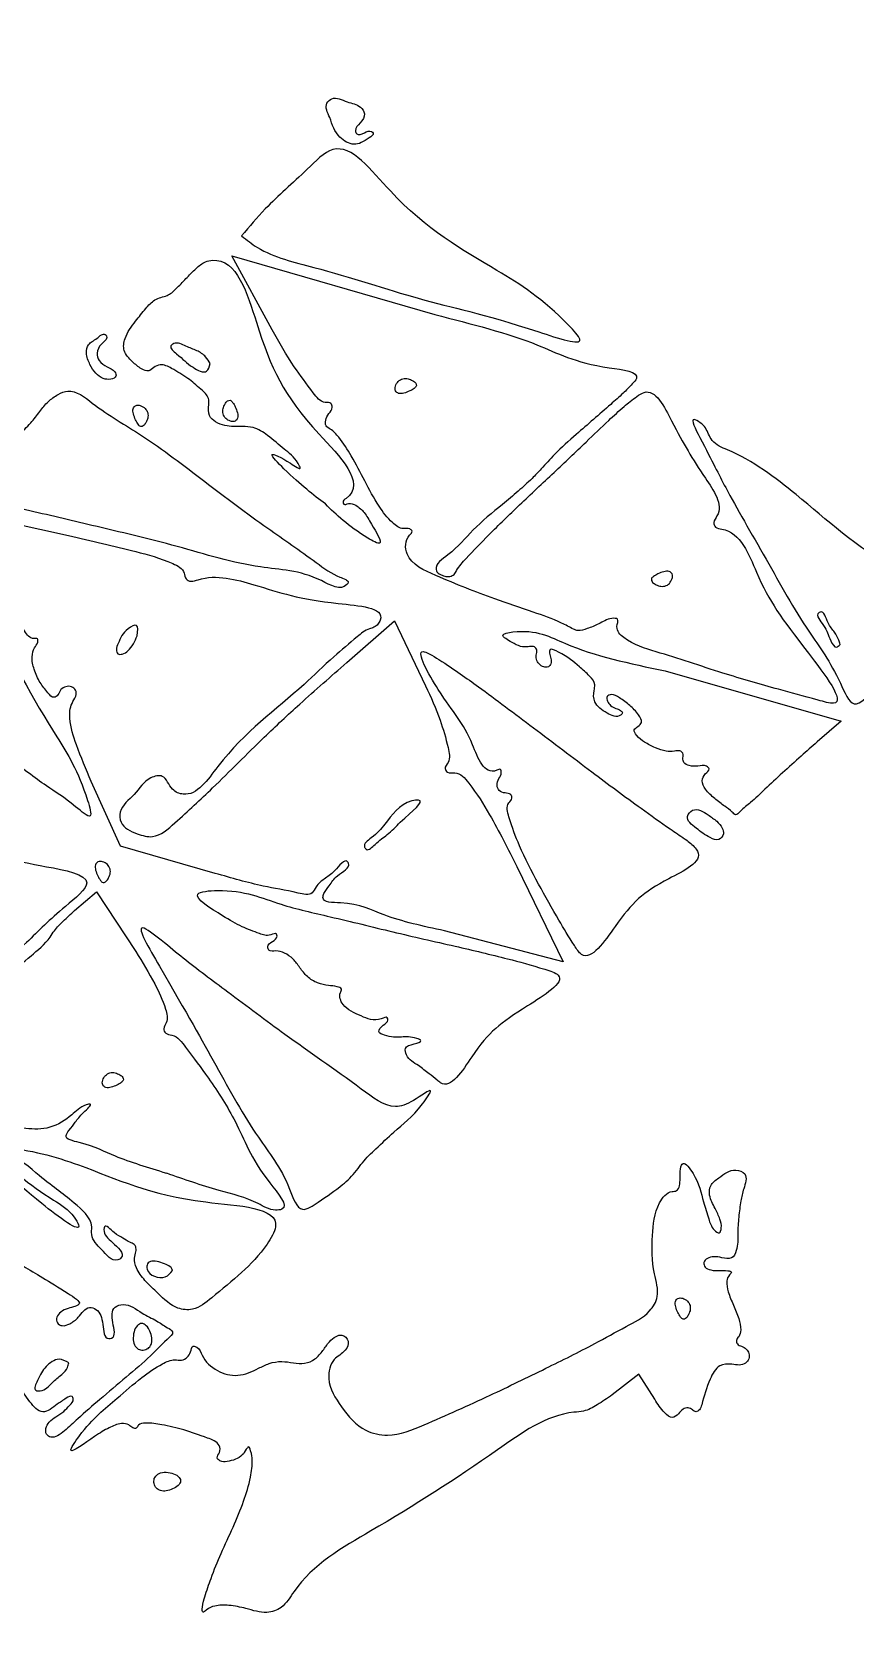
# Model space of a CAD drawing. Extents: x -3.6 to 33.9, y 40.4 to 75.
# Drawn here: x 23.37 to 27.78, y 54.42 to 63.03 of the extents above; entities that cross this region are included whole.
import ezdxf

# ---------------------------------------------------------------- set-up
doc = ezdxf.new("R2010")
doc.units = 0
doc.layers.add('Layer_1', color=7, linetype='CONTINUOUS')

msp = doc.modelspace()

# ---------------------------------------------------------------- linework, layer by layer
at = {"layer": 'Layer_1', "color": 7}
for points in [[(24.960644, 62.574322)], [(24.488236, 61.94166)], [(23.676825, 61.25253)], [(24.31982, 61.259077)], [(25.423862, 61.139422)], [(23.908826, 60.988493)], [(24.466028, 60.994942)], [(24.936585, 60.506797)], [(27.295834, 60.211965)], [(26.793182, 60.107198)], [(23.928601, 59.80137)], [(26.264622, 59.836687)], [(27.691721, 59.755552)], [(27.020749, 58.930972)], [(25.337605, 58.804297)], [(26.922718, 58.770652)], [(23.707031, 58.54749)], [(26.077572, 58.472962)], [(24.350847, 57.502845)], [(25.434815, 57.501907)], [(23.856409, 57.424912)], [(24.041445, 56.28165)], [(26.888762, 56.189085)], [(24.006409, 56.014658)], [(23.563167, 55.910775)], [(24.020784, 55.29186)]]:
    msp.add_lwpolyline(points, close=True, dxfattribs=at)
for points in [[(24.651299, 61.439527), (24.435293, 61.834672), (25.522355, 61.520745)], [(23.136856, 60.123135), (22.945494, 60.474038), (23.561892, 60.337823)], [(25.050883, 59.65761), (25.307156, 59.881898), (25.473215, 59.533995)], [(26.754842, 59.613503), (27.697352, 59.344313), (27.568552, 59.23341)], [(24.347358, 58.53003), (23.840629, 58.675672), (23.683282, 59.021475)], [(25.961219, 58.566307), (26.209648, 58.056923), (25.57403, 58.222425)], [(23.594535, 58.330575), (23.712431, 58.432095), (23.921767, 58.111695)], [(24.087485, 56.92482), (24.087466, 56.924625)], [(24.118719, 56.40513), (24.11872, 56.40543)], [(26.700008, 55.71534), (26.614594, 55.850205), (26.471993, 55.739227)], [(24.29075, 54.659235), (24.290827, 54.65892)]]:
    msp.add_lwpolyline(points, dxfattribs=at)
at = {"layer": 'Layer_1', "color": 1}
msp.add_open_spline([(26.879055, 46.165073), (25.053792, 44.812835), (21.453543, 42.145605), (14.976456, 40.353479), (8.554845, 40.482925), (2.810203, 42.732913), (-1.47493, 46.872432), (-3.677904, 52.393004), (-3.506821, 58.493531), (-1.109716, 64.399494), (3.172887, 69.467984), (8.838825, 73.13905), (15.243024, 75.014668), (21.683129, 74.864038), (27.423496, 72.618946), (31.708651, 68.479402), (33.915527, 62.95436), (33.727928, 56.872752), (31.397487, 50.890427), (28.416989, 47.773437), (26.879055, 46.165073)], degree=3, knots=[0, 0, 0, 0, 6.766367, 13.346357, 19.73316, 25.749556, 31.41027, 37.120766, 43.060724, 49.272926, 55.895829, 62.662196, 69.242186, 75.628989, 81.645385, 87.3061, 93.016595, 98.956553, 105.168756, 111.791658, 111.791658, 111.791658, 111.791658], dxfattribs=at)
at = {"layer": 'Layer_1', "color": 7}
for points, knots in [([(24.96064, 62.57433), (24.947232, 62.6017), (24.927837, 62.641292), (24.984765, 62.693244), (25.051329, 62.6528), (25.117694, 62.645424), (25.156719, 62.591073), (25.126151, 62.545812), (25.090828, 62.516514), (25.106391, 62.475517), (25.146529, 62.49245), (25.176158, 62.508467), (25.201145, 62.485653), (25.148212, 62.451116), (25.094862, 62.415861), (24.994793, 62.471793), (24.973208, 62.5366), (24.960644, 62.574322)], [0, 0, 0, 0, 0.079026, 0.114315, 0.19769, 0.2744, 0.315577, 0.369588, 0.418726, 0.437335, 0.478679, 0.51774, 0.530179, 0.562313, 0.651782, 0.736088, 0.853512, 0.853512, 0.853512, 0.853512]), ([(24.488236, 61.94166), (24.529776, 61.9911), (24.638474, 62.120468), (24.801678, 62.255167), (25.031911, 62.495639), (25.374755, 62.030552), (25.802752, 61.794507), (26.124232, 61.590714), (26.359583, 61.332911), (25.811877, 61.522012), (25.499095, 61.575364), (24.959664, 61.759608), (24.628097, 61.831554), (24.515805, 61.919956), (24.488236, 61.94166)], [0, 0, 0, 0, 0.191722, 0.501675, 0.673808, 1.052696, 1.764378, 2.247413, 2.342783, 2.564986, 3.235393, 3.817537, 4.138616, 4.243097, 4.243097, 4.243097, 4.243097]), ([(24.936621, 60.506887), (24.872515, 60.555703), (24.786688, 60.621059), (24.61014, 60.800708), (24.726668, 60.742614), (24.813792, 60.680551), (24.77517, 60.757037), (24.714566, 60.798621), (24.636265, 60.870501), (24.561726, 60.919331), (24.47952, 60.921838), (24.399933, 60.917443), (24.306815, 60.962469), (24.312411, 61.030003), (24.313989, 61.0832), (24.261966, 61.128053), (24.1989, 61.183243), (24.126786, 61.225872), (24.060808, 61.260035), (24.018364, 61.240138), (23.990766, 61.211159), (23.943068, 61.232391), (23.902444, 61.269408), (23.84981, 61.321056), (23.863822, 61.410001), (23.916616, 61.479584), (23.970254, 61.547926), (24.013253, 61.596698), (24.056111, 61.613012), (24.098719, 61.621793), (24.141818, 61.661897), (24.190203, 61.712864), (24.239761, 61.764549), (24.286155, 61.802503), (24.458315, 61.839671), (24.614279, 61.303581), (24.738111, 61.025007), (25.169197, 60.611322), (25.027014, 60.522246), (25.037182, 60.499031), (25.067023, 60.515468), (25.106782, 60.499471), (25.151046, 60.456881), (25.183833, 60.397361), (25.263845, 60.267417), (25.06967, 60.376386), (24.996063, 60.448514), (24.936585, 60.506797)], [0, 0, 0, 0, 0.290767, 0.389282, 0.497649, 0.556154, 0.583149, 0.690965, 0.805282, 0.893983, 0.95025, 1.04588, 1.142705, 1.202466, 1.233956, 1.298267, 1.389226, 1.491242, 1.55484, 1.592509, 1.624929, 1.664047, 1.726264, 1.800936, 1.864631, 1.973874, 2.061048, 2.127886, 2.163097, 2.196768, 2.256754, 2.333013, 2.409858, 2.471822, 2.509332, 2.91631, 3.602297, 3.975835, 4.001704, 4.012501, 4.036973, 4.077576, 4.137311, 4.211064, 4.321427, 4.390661, 4.682114, 4.682114, 4.682114, 4.682114]), ([(25.522355, 61.520745), (25.718659, 61.470626), (26.055021, 61.384748), (26.300444, 61.24551), (26.637215, 61.21498), (26.570674, 61.138674), (26.527046, 61.095376), (26.424753, 61.004708), (26.301132, 60.898885), (26.174062, 60.785887), (26.100013, 60.702568), (26.036485, 60.635819), (25.966654, 60.573117), (25.86041, 60.483608), (25.723584, 60.374724), (25.631231, 60.254081), (25.520225, 60.1858), (25.533643, 60.139896), (25.552384, 60.129594), (25.574959, 60.119306), (25.602292, 60.117277), (25.628035, 60.127834), (25.647453, 60.169014), (25.711205, 60.237813), (25.823251, 60.355287), (25.981786, 60.507233), (26.156276, 60.671897), (26.315737, 60.822549), (26.438878, 60.941153), (26.529498, 61.024086), (26.59036, 61.073688), (26.694095, 61.14292), (26.830211, 60.866773), (26.923271, 60.709872), (27.077932, 60.490239), (27.010621, 60.413804), (27.023891, 60.376018), (27.156259, 60.368329), (27.278883, 60.026617), (27.410276, 59.854329), (27.755563, 59.404578), (27.518214, 59.47378), (27.338995, 59.520088), (27.04068, 59.606915), (26.766223, 59.700375), (26.565194, 59.756978), (26.485004, 59.835189), (26.512764, 59.895486), (26.448308, 59.895973), (26.404791, 59.86338), (26.343757, 59.841948), (26.296726, 59.824503), (26.272784, 59.83359), (26.264622, 59.836687)], [0, 0, 0, 0, 0.56995, 0.976594, 1.132367, 1.168864, 1.238934, 1.327893, 1.572481, 1.731144, 1.836388, 1.906723, 2.007555, 2.117269, 2.325933, 2.515109, 2.616577, 2.629255, 2.649805, 2.676835, 2.704459, 2.729841, 2.754305, 2.836367, 3.011138, 3.241292, 3.494935, 3.731137, 3.898761, 4.009352, 4.096293, 4.141554, 4.353933, 4.709463, 4.920438, 4.959398, 4.985463, 5.020953, 5.316267, 5.83213, 6.13138, 6.215702, 6.436091, 6.745056, 7.12098, 7.309741, 7.378709, 7.418172, 7.448385, 7.525074, 7.591864, 7.641393, 7.667013, 7.667013, 7.667013, 7.667013]), ([(23.676826, 61.252515), (23.667476, 61.27269), (23.651746, 61.306636), (23.666191, 61.368367), (23.710461, 61.385212), (23.750311, 61.427269), (23.775706, 61.391798), (23.730852, 61.362523), (23.710323, 61.319316), (23.723051, 61.266425), (23.766729, 61.23962), (23.806408, 61.22505), (23.822684, 61.185748), (23.783429, 61.171213), (23.744569, 61.175568), (23.7029, 61.205761), (23.685892, 61.236266), (23.676825, 61.25253)], [0, 0, 0, 0, 0.065755, 0.110635, 0.167803, 0.216125, 0.228283, 0.278948, 0.331383, 0.372886, 0.427635, 0.47625, 0.49925, 0.531146, 0.571808, 0.620545, 0.676202, 0.676202, 0.676202, 0.676202]), ([(26.264627, 59.836597), (26.243526, 59.848035), (26.174877, 59.885248), (26.032307, 59.934141), (25.802431, 60.010262), (25.583794, 60.099083), (25.361977, 60.195716), (25.361735, 60.319488), (25.407053, 60.358464), (25.38355, 60.380134), (25.343339, 60.368505), (25.279703, 60.416053), (25.214817, 60.504062), (25.147274, 60.629285), (25.082555, 60.755209), (25.022336, 60.850904), (24.975295, 60.902564), (24.935825, 60.922375), (24.936421, 60.959747), (24.954037, 60.990325), (24.977698, 61.016736), (24.968583, 61.05304), (24.913962, 61.043715), (24.851689, 61.130699), (24.755835, 61.252503), (24.689301, 61.371539), (24.651299, 61.439527)], [0, 0, 0, 0, 0.071911, 0.233957, 0.451658, 0.790653, 0.983722, 1.085299, 1.109158, 1.126463, 1.160346, 1.225644, 1.341208, 1.49591, 1.648074, 1.767941, 1.83178, 1.859639, 1.889384, 1.928925, 1.96739, 1.989313, 2.019978, 2.102307, 2.275569, 2.506327, 2.506327, 2.506327, 2.506327]), ([(24.31982, 61.2591), (24.312552, 61.271276), (24.295457, 61.299916), (24.247712, 61.330832), (24.190245, 61.347775), (24.140491, 61.378013), (24.095997, 61.345467), (24.168805, 61.289941), (24.203303, 61.248435), (24.304055, 61.195424), (24.315512, 61.241681), (24.31982, 61.259077)], [0, 0, 0, 0, 0.042219, 0.099301, 0.163096, 0.229533, 0.248857, 0.300591, 0.414486, 0.490396, 0.53615, 0.53615, 0.53615, 0.53615]), ([(25.423862, 61.139422), (25.423082, 61.144175), (25.421128, 61.156077), (25.40201, 61.167859), (25.379547, 61.178661), (25.350361, 61.17948), (25.324883, 61.163719), (25.310713, 61.139689), (25.308166, 61.111809), (25.33041, 61.094347), (25.359357, 61.099319), (25.386472, 61.110299), (25.411082, 61.122128), (25.420268, 61.13456), (25.423862, 61.139422)], [0, 0, 0, 0, 0.013929, 0.034886, 0.061966, 0.089944, 0.11787, 0.147285, 0.172322, 0.193287, 0.2216, 0.255009, 0.282943, 0.30089, 0.30089, 0.30089, 0.30089]), ([(23.019253, 60.556455), (23.019995, 60.581519), (23.021969, 60.648268), (23.110955, 60.737832), (23.205428, 60.810288), (23.29617, 60.87638), (23.358386, 60.935965), (23.406338, 60.999446), (23.4505, 61.05589), (23.501311, 61.092918), (23.588366, 61.12824), (23.739792, 61.000507), (23.981609, 60.864399), (24.291729, 60.625761), (24.600041, 60.393492), (24.839421, 60.231174), (24.979707, 60.124393), (25.039812, 60.107267), (25.06459, 60.090411), (25.021824, 60.035771), (24.839072, 60.154015), (24.554391, 60.155503), (24.137992, 60.287), (23.722032, 60.383634), (23.392424, 60.462438), (23.19413, 60.505558), (23.097521, 60.517193), (23.04916, 60.530282), (23.02769, 60.549077), (23.019253, 60.556462)], [0, 0, 0, 0, 0.073326, 0.195274, 0.352184, 0.438701, 0.530642, 0.609319, 0.677609, 0.743846, 0.797958, 0.943808, 1.25922, 1.677681, 2.097295, 2.415304, 2.56325, 2.598026, 2.618084, 2.63239, 2.77104, 3.105596, 3.564053, 4.03407, 4.398877, 4.579659, 4.640864, 4.69235, 4.725676, 4.725676, 4.725676, 4.725676]), ([(23.908834, 60.988493), (23.906792, 60.998135), (23.903239, 61.014914), (23.92088, 61.037316), (23.948703, 61.034696), (23.972723, 61.020528), (23.988476, 60.995021), (23.987706, 60.966019), (23.976724, 60.942977), (23.965371, 60.925425), (23.946211, 60.918426), (23.931734, 60.936375), (23.918868, 60.958133), (23.912367, 60.977786), (23.908826, 60.988493)], [0, 0, 0, 0, 0.028313, 0.049268, 0.074302, 0.103707, 0.131627, 0.159588, 0.18666, 0.207614, 0.221543, 0.239525, 0.267418, 0.300793, 0.300793, 0.300793, 0.300793]), ([(24.466028, 60.994942), (24.462485, 61.005658), (24.455982, 61.025331), (24.443185, 61.047184), (24.428631, 61.064959), (24.409473, 61.058107), (24.398143, 61.04047), (24.387156, 61.017424), (24.386387, 60.9884), (24.402123, 60.96287), (24.426173, 60.948745), (24.453987, 60.946115), (24.471635, 60.968521), (24.468074, 60.9853), (24.466028, 60.994942)], [0, 0, 0, 0, 0.033419, 0.061354, 0.079275, 0.093181, 0.114164, 0.141267, 0.169244, 0.197179, 0.226567, 0.251611, 0.272566, 0.300879, 0.300879, 0.300879, 0.300879]), ([(27.295834, 60.211965), (27.216375, 60.349413), (27.08233, 60.581282), (27.000925, 60.748445), (26.879527, 60.980344), (26.946822, 60.941183), (26.972232, 60.916319), (26.987727, 60.879892), (27.007109, 60.843466), (27.043483, 60.814308), (27.209806, 60.750468), (27.54125, 60.499802), (27.834779, 60.21788), (28.402037, 59.936993), (28.063932, 59.704728), (27.934396, 59.590969), (27.760936, 59.382809), (27.662487, 59.635338), (27.500457, 59.844516), (27.370908, 60.077151), (27.295834, 60.211965)], [0, 0, 0, 0, 0.439573, 0.74154, 0.842262, 0.879292, 0.918778, 0.955664, 0.99488, 1.042095, 1.091035, 1.529247, 2.220209, 2.579894, 2.830059, 3.124929, 3.272812, 3.404885, 3.730457, 4.17915, 4.17915, 4.17915, 4.17915]), ([(23.241416, 59.149463), (23.075584, 59.30769), (22.842001, 59.530562), (22.489596, 59.653956), (22.470561, 59.805121), (22.523166, 59.809411), (22.462505, 59.82359), (22.415343, 59.824509), (22.266958, 59.832956), (22.359462, 60.034579), (22.525685, 60.146204), (22.689138, 60.443238), (23.025814, 60.2949), (23.156748, 59.831712), (23.447204, 59.336634), (23.623982, 59.064507), (23.699183, 58.801071), (23.555538, 58.927649), (23.433844, 59.000333), (23.311007, 59.095451), (23.24139, 59.149358)], [0, 0, 0, 0, 0.692248, 0.97507, 1.023139, 1.045122, 1.070412, 1.134804, 1.258199, 1.361594, 1.637, 1.964575, 2.138468, 2.583791, 3.354471, 3.733364, 3.81731, 3.908986, 4.101445, 4.353195, 4.353195, 4.353195, 4.353195]), ([(23.561892, 60.337823), (23.683525, 60.30971), (23.873561, 60.265787), (24.075588, 60.21187), (24.183875, 60.15663), (24.184812, 60.102923), (24.221809, 60.088536), (24.337211, 60.136531), (24.631806, 60.055179), (24.846824, 59.977932), (25.269523, 59.954063), (25.218427, 59.86206), (25.198013, 59.845151), (25.154497, 59.836192), (25.084531, 59.776056), (24.967718, 59.680572), (24.721821, 59.436984), (24.4513, 59.255781), (24.237129, 58.923552), (24.103877, 58.97633), (24.082037, 59.064257), (23.972738, 59.039402), (23.923704, 58.94908), (23.832137, 58.885536), (23.838501, 58.78066), (23.922226, 58.741497), (24.032233, 58.711145), (24.171206, 58.834871), (24.358727, 59.008868), (24.578072, 59.231083), (24.816844, 59.453693), (24.966624, 59.584195), (25.050883, 59.65761)], [0, 0, 0, 0, 0.369824, 0.577808, 0.65779, 0.690747, 0.719152, 0.759387, 1.05777, 1.520511, 1.76229, 1.787089, 1.813792, 1.839946, 1.917476, 2.082198, 2.299264, 2.937008, 3.174368, 3.236672, 3.324955, 3.386717, 3.511975, 3.63268, 3.686873, 3.793165, 3.876607, 4.016914, 4.292577, 4.679045, 4.939558, 5.27458, 5.27458, 5.27458, 5.27458]), ([(26.79319, 60.107198), (26.79472, 60.116067), (26.797533, 60.132364), (26.774784, 60.150098), (26.746209, 60.144977), (26.718132, 60.134277), (26.696162, 60.121721), (26.678336, 60.10712), (26.685316, 60.087993), (26.702872, 60.07664), (26.72597, 60.065648), (26.754794, 60.064983), (26.781021, 60.080335), (26.789059, 60.09809), (26.793182, 60.107198)], [0, 0, 0, 0, 0.025037, 0.046003, 0.074313, 0.107721, 0.135656, 0.153602, 0.167532, 0.188487, 0.215562, 0.24354, 0.271466, 0.300881, 0.300881, 0.300881, 0.300881]), ([(23.683282, 59.021475), (23.655633, 59.086675), (23.608998, 59.196648), (23.564125, 59.335979), (23.569922, 59.431174), (23.602614, 59.472733), (23.604838, 59.51116), (23.578267, 59.532642), (23.547235, 59.530896), (23.517039, 59.515483), (23.5095, 59.487012), (23.47994, 59.46308), (23.442679, 59.505973), (23.407195, 59.550445), (23.376343, 59.618435), (23.362482, 59.682456), (23.374374, 59.735805), (23.397549, 59.758455), (23.400108, 59.789608), (23.356545, 59.77988), (23.309765, 59.856075), (23.227032, 59.958261), (23.169851, 60.062808), (23.136856, 60.123135)], [0, 0, 0, 0, 0.212344, 0.358158, 0.438714, 0.482188, 0.5141, 0.541938, 0.572874, 0.603551, 0.635627, 0.658893, 0.699805, 0.768999, 0.847293, 0.915272, 0.965445, 0.999422, 1.016839, 1.035394, 1.100983, 1.249793, 1.452808, 1.452808, 1.452808, 1.452808]), ([(27.691726, 59.755552), (27.689747, 59.763256), (27.683835, 59.786258), (27.659876, 59.826105), (27.623801, 59.86386), (27.604995, 59.940385), (27.556218, 59.913408), (27.621029, 59.843325), (27.628278, 59.797848), (27.666799, 59.727168), (27.68532, 59.748263), (27.691721, 59.755552)], [0, 0, 0, 0, 0.023894, 0.071345, 0.13289, 0.204829, 0.212812, 0.284749, 0.375918, 0.422541, 0.447161, 0.447161, 0.447161, 0.447161]), ([(23.9286, 59.801385), (23.932437, 59.826872), (23.939543, 59.874066), (23.856485, 59.829824), (23.835839, 59.779294), (23.815148, 59.731936), (23.823501, 59.700854), (23.856287, 59.701819), (23.883861, 59.723406), (23.911805, 59.757266), (23.922897, 59.786392), (23.928601, 59.80137)], [0, 0, 0, 0, 0.056063, 0.103813, 0.199225, 0.234797, 0.256794, 0.280148, 0.316553, 0.36172, 0.409539, 0.409539, 0.409539, 0.409539]), ([(27.02074, 58.930882), (27.003162, 58.945806), (26.973291, 58.971167), (26.948037, 59.023352), (26.964059, 59.061799), (27.000165, 59.084926), (26.968862, 59.112988), (26.930372, 59.100844), (26.889692, 59.103531), (26.852949, 59.117875), (26.849103, 59.147729), (26.855104, 59.172906), (26.831152, 59.189914), (26.799781, 59.181329), (26.755073, 59.182661), (26.700931, 59.200874), (26.646251, 59.230322), (26.607932, 59.258243), (26.581284, 59.299549), (26.611528, 59.316037), (26.638153, 59.340398), (26.607309, 59.388866), (26.568283, 59.430098), (26.517162, 59.465142), (26.476382, 59.493238), (26.439276, 59.479389), (26.445602, 59.448323), (26.462711, 59.425601), (26.490677, 59.412447), (26.513984, 59.406741), (26.530858, 59.388839), (26.500368, 59.358831), (26.436649, 59.390014), (26.372893, 59.433998), (26.370548, 59.499193), (26.385795, 59.547491), (26.346153, 59.592665), (26.279888, 59.650708), (26.226442, 59.694946), (26.126511, 59.743614), (26.142392, 59.684117), (26.148279, 59.653926), (26.130825, 59.631095), (26.102865, 59.63378), (26.078809, 59.648405), (26.063177, 59.675609), (26.066042, 59.703325), (26.071257, 59.730252), (26.048538, 59.748523), (26.01836, 59.740181), (25.975832, 59.743266), (25.937073, 59.764985), (25.860526, 59.80846), (26.053512, 59.845334), (26.279332, 59.713799), (26.566141, 59.653304), (26.754842, 59.613503)], [0, 0, 0, 0, 0.069608, 0.11829, 0.158131, 0.191836, 0.210935, 0.257999, 0.303765, 0.336532, 0.362488, 0.386718, 0.407552, 0.436208, 0.480471, 0.540534, 0.606399, 0.662168, 0.694348, 0.720968, 0.749627, 0.792195, 0.861631, 0.931111, 0.97782, 1.001671, 1.027488, 1.055813, 1.087869, 1.115668, 1.131576, 1.146732, 1.219604, 1.309605, 1.369101, 1.400794, 1.454629, 1.529068, 1.665203, 1.712336, 1.759636, 1.787949, 1.808904, 1.833938, 1.863452, 1.892168, 1.921696, 1.946738, 1.967593, 1.995662, 2.036202, 2.089509, 2.148681, 2.204323, 2.492047, 3.045463, 3.045463, 3.045463, 3.045463]), ([(26.077579, 58.47294), (26.041399, 58.541628), (25.97931, 58.659507), (25.929004, 58.796542), (25.899601, 58.89839), (25.940974, 58.927301), (25.928484, 58.958523), (25.897278, 58.958887), (25.86492, 58.968051), (25.851104, 59.003758), (25.863829, 59.038), (25.880994, 59.061151), (25.876153, 59.092512), (25.787388, 59.043869), (25.696885, 59.325156), (25.59533, 59.405607), (25.3923, 59.768648), (25.609888, 59.634573), (25.776297, 59.514441), (26.060992, 59.30254), (26.344971, 59.085947), (26.589611, 58.903696), (26.755531, 58.786463), (26.852674, 58.720082), (26.903423, 58.683773), (26.972119, 58.596657), (26.663979, 58.456282), (26.547087, 58.344153), (26.342453, 58.031803), (26.248625, 58.175804), (26.176375, 58.294721), (26.113977, 58.407287), (26.077572, 58.472962)], [0, 0, 0, 0, 0.228942, 0.392896, 0.468376, 0.4989, 0.518876, 0.550344, 0.58382, 0.613967, 0.652435, 0.687252, 0.703545, 0.724394, 0.912044, 1.260242, 1.479504, 1.57438, 1.83225, 2.198419, 2.591191, 2.918606, 3.109852, 3.202065, 3.269927, 3.300021, 3.51235, 3.897652, 4.130968, 4.192243, 4.350912, 4.573149, 4.573149, 4.573149, 4.573149]), ([(25.473214, 59.533995), (25.500934, 59.47291), (25.550004, 59.364777), (25.587735, 59.230378), (25.609757, 59.134913), (25.569952, 59.095749), (25.593154, 59.062307), (25.651185, 59.079072), (25.733407, 58.979834), (25.835705, 58.817351), (25.913826, 58.6611), (25.961219, 58.566307)], [0, 0, 0, 0, 0.199396, 0.352968, 0.432061, 0.468746, 0.491183, 0.531129, 0.623298, 0.826474, 1.139852, 1.139852, 1.139852, 1.139852]), ([(27.568552, 59.23341), (27.540004, 59.208404), (27.477548, 59.153695), (27.384528, 59.068784), (27.295447, 58.986947), (27.219957, 58.91246), (27.169775, 58.876499), (27.134074, 58.835369), (27.107495, 58.867661), (27.069981, 58.890742), (27.038671, 58.916327), (27.020749, 58.930972)], [0, 0, 0, 0, 0.113915, 0.249222, 0.376638, 0.480949, 0.555721, 0.58498, 0.607625, 0.658587, 0.726814, 0.726814, 0.726814, 0.726814]), ([(24.087466, 56.924625), (23.990436, 56.953876), (23.824048, 57.004035), (23.688089, 57.076449), (23.530254, 57.109711), (23.570842, 57.16211), (23.602157, 57.203344), (23.628856, 57.239611), (23.697234, 57.302034), (23.625005, 57.283464), (23.574755, 57.227235), (23.466244, 57.158923), (23.302864, 57.160707), (23.139357, 57.210396), (22.981131, 57.261047), (22.881848, 57.301137), (22.829932, 57.349691), (22.847378, 57.393414), (22.800964, 57.398015), (22.764282, 57.374661), (22.704742, 57.361286), (22.643743, 57.362112), (22.513077, 57.398157), (22.378778, 57.631917), (22.257842, 57.859381), (22.112547, 58.078328), (22.170282, 58.163957), (22.152764, 58.198552), (22.02493, 58.226384), (21.869997, 58.537122), (21.756738, 58.693245), (21.446037, 59.137127), (21.580409, 59.089837), (21.619977, 59.033212), (21.684684, 58.960108), (21.703616, 58.879289), (21.777976, 58.83963), (21.744108, 58.892997), (21.714373, 58.939853)], [0, 0, 0, 0, 0.289277, 0.496054, 0.576425, 0.607678, 0.663552, 0.732277, 0.788583, 0.809672, 0.903966, 1.038533, 1.167357, 1.381421, 1.551401, 1.661394, 1.711129, 1.74033, 1.764919, 1.818285, 1.877707, 1.941946, 2.00101, 2.27582, 2.660781, 2.881777, 2.915413, 2.944086, 2.981012, 3.290557, 3.794243, 4.060019, 4.095165, 4.167777, 4.266579, 4.386398, 4.399257, 4.491786, 4.491786, 4.491786, 4.491786]), ([(22.171106, 58.93353), (22.270589, 58.904259), (22.429492, 58.857506), (22.583918, 58.79792), (22.687962, 58.744499), (22.664772, 58.693057), (22.708887, 58.685968), (22.80519, 58.749383), (23.09432, 58.637322), (23.315498, 58.587623), (23.745976, 58.511385), (23.492422, 58.315408), (23.368408, 58.188189), (23.243758, 58.070776), (23.165916, 58.037095), (23.143608, 58.011674), (23.107848, 57.953907), (23.270356, 58.008214), (23.341308, 58.074313), (23.447088, 58.159593), (23.4898, 58.23221), (23.536579, 58.277634), (23.574064, 58.311875), (23.594535, 58.330575)], [0, 0, 0, 0, 0.302887, 0.483797, 0.551951, 0.582168, 0.60498, 0.656208, 0.930431, 1.371108, 1.603221, 1.773616, 2.058174, 2.232883, 2.267308, 2.305338, 2.342114, 2.417055, 2.608002, 2.750537, 2.791488, 2.860776, 2.944139, 2.944139, 2.944139, 2.944139]), ([(25.337605, 58.804282), (25.404191, 58.86138), (25.486057, 58.931579), (25.337773, 58.909915), (25.270937, 58.810023), (25.203467, 58.731029), (25.134619, 58.686046), (25.164053, 58.64392), (25.214346, 58.701059), (25.271515, 58.735103), (25.314562, 58.780172), (25.337606, 58.804297)], [0, 0, 0, 0, 0.152547, 0.187552, 0.378441, 0.481969, 0.542041, 0.557015, 0.611074, 0.694789, 0.791227, 0.791227, 0.791227, 0.791227]), ([(26.92272, 58.77066), (26.89604, 58.791001), (26.855199, 58.822137), (26.913753, 58.889172), (26.980028, 58.847264), (27.029404, 58.812749), (27.060396, 58.778405), (27.073011, 58.739019), (27.042335, 58.700596), (26.980297, 58.726627), (26.945448, 58.753272), (26.922718, 58.770652)], [0, 0, 0, 0, 0.0804, 0.123074, 0.209125, 0.266677, 0.31356, 0.344774, 0.382827, 0.430282, 0.519295, 0.519295, 0.519295, 0.519295]), ([(23.707031, 58.54749), (23.704989, 58.557132), (23.701436, 58.573912), (23.719077, 58.596314), (23.7469, 58.593693), (23.77092, 58.579526), (23.786673, 58.554019), (23.785904, 58.525017), (23.77492, 58.501974), (23.763566, 58.484424), (23.744408, 58.477424), (23.729933, 58.495373), (23.717072, 58.517131), (23.710572, 58.536784), (23.707031, 58.54749)], [0, 0, 0, 0, 0.028313, 0.049268, 0.074302, 0.103707, 0.131627, 0.159588, 0.186661, 0.207616, 0.221542, 0.239522, 0.267413, 0.300788, 0.300788, 0.300788, 0.300788]), ([(25.57403, 58.222425), (25.460347, 58.247098), (25.264018, 58.289707), (25.09996, 58.378646), (24.913029, 58.372274), (24.931611, 58.433066), (24.963202, 58.468341), (24.994436, 58.524544), (25.075495, 58.559076), (25.042043, 58.615931), (24.986168, 58.533622), (24.933797, 58.504621), (24.888166, 58.466819), (24.864082, 58.407424), (24.742309, 58.437388), (24.584127, 58.462109), (24.434551, 58.505017), (24.347358, 58.53003)], [0, 0, 0, 0, 0.333232, 0.575486, 0.674387, 0.695975, 0.746309, 0.816176, 0.90472, 0.913001, 0.997272, 1.068851, 1.129428, 1.16713, 1.242601, 1.432645, 1.698275, 1.698275, 1.698275, 1.698275]), ([(25.434824, 57.501907), (25.409955, 57.516378), (25.374816, 57.536823), (25.356205, 57.604789), (25.402746, 57.614092), (25.463397, 57.631967), (25.400785, 57.657744), (25.342236, 57.653011), (25.276324, 57.652621), (25.209606, 57.681068), (25.244087, 57.719959), (25.275046, 57.734171), (25.267065, 57.767057), (25.203225, 57.731832), (25.128015, 57.76856), (25.03393, 57.80571), (25.006104, 57.876368), (25.029505, 57.914238), (24.99026, 57.928074), (24.950802, 57.928175), (24.892265, 57.941099), (24.838382, 57.974492), (24.800268, 58.024043), (24.76724, 58.073382), (24.720669, 58.10481), (24.677283, 58.119138), (24.635493, 58.10903), (24.623829, 58.144792), (24.65231, 58.166292), (24.681454, 58.182639), (24.674716, 58.214761), (24.630339, 58.189828), (24.572944, 58.212305), (24.480014, 58.24604), (24.386225, 58.303738), (24.183532, 58.425646), (24.477432, 58.453185), (24.664459, 58.364658), (24.989409, 58.293368), (25.29642, 58.216069), (25.611794, 58.145159), (25.891613, 58.079649), (26.059017, 58.033541), (26.260798, 57.969812), (25.901929, 57.750895), (25.782941, 57.662294), (25.603621, 57.362663), (25.527012, 57.431495), (25.48734, 57.460625), (25.453967, 57.486854), (25.434815, 57.501907)], [0, 0, 0, 0, 0.085097, 0.120236, 0.173926, 0.213422, 0.238596, 0.320833, 0.41158, 0.447794, 0.488341, 0.526366, 0.538571, 0.571065, 0.67954, 0.795043, 0.859466, 0.878356, 0.904845, 0.951389, 1.011561, 1.076523, 1.138294, 1.19736, 1.253829, 1.301278, 1.337924, 1.355951, 1.394451, 1.431451, 1.443601, 1.474568, 1.535537, 1.635547, 1.756069, 1.930141, 2.03758, 2.385008, 2.65688, 3.001065, 3.343084, 3.632368, 3.838502, 3.917862, 4.150213, 4.554882, 4.771487, 4.795095, 4.849118, 4.921877, 4.921877, 4.921877, 4.921877]), ([(24.350847, 57.502845), (24.275633, 57.637573), (24.172939, 57.821522), (23.891351, 58.301893), (24.07855, 58.156772), (24.205963, 58.048922), (24.438433, 57.877154), (24.753618, 57.639451), (25.034517, 57.448872), (25.282853, 57.258852), (25.399719, 57.303336), (25.533599, 57.403657), (25.415436, 57.233702), (25.326398, 57.16966), (25.213703, 57.061145), (25.143863, 56.996405), (25.094454, 56.924149), (25.015351, 56.848318), (24.924644, 56.79043), (24.794172, 56.697215), (24.720711, 56.931926), (24.551905, 57.135441), (24.424714, 57.367864), (24.350847, 57.502845)], [0, 0, 0, 0, 0.611134, 0.834408, 0.953911, 1.106327, 1.405054, 1.785532, 2.287976, 2.494241, 2.595811, 2.701071, 2.783532, 2.998925, 3.129753, 3.232639, 3.285876, 3.391957, 3.551652, 3.644279, 3.773226, 4.09626, 4.543744, 4.543744, 4.543744, 4.543744]), ([(23.921767, 58.111695), (23.957206, 58.054395), (24.018602, 57.955126), (24.075898, 57.831809), (24.098726, 57.740752), (24.065638, 57.703033), (24.081303, 57.668196), (24.139953, 57.666501), (24.212468, 57.566381), (24.322892, 57.421877), (24.488728, 57.162406), (24.541613, 56.978603), (24.754992, 56.735186), (24.643676, 56.723185), (24.54406, 56.788709), (24.342022, 56.836441), (24.180073, 56.892672), (24.087485, 56.92482)], [0, 0, 0, 0, 0.200405, 0.347196, 0.420693, 0.455529, 0.481077, 0.515653, 0.614267, 0.819837, 1.090931, 1.468853, 1.624459, 1.658843, 1.757963, 1.97871, 2.273377, 2.273377, 2.273377, 2.273377]), ([(23.856409, 57.424912), (23.855629, 57.429665), (23.853676, 57.441567), (23.834557, 57.453349), (23.812094, 57.464151), (23.782908, 57.46497), (23.75743, 57.449209), (23.74326, 57.425179), (23.740715, 57.397298), (23.762959, 57.379838), (23.791905, 57.38481), (23.819019, 57.395789), (23.843629, 57.407618), (23.852816, 57.42005), (23.856409, 57.424912)], [0, 0, 0, 0, 0.013929, 0.034886, 0.061966, 0.089944, 0.11787, 0.147285, 0.172322, 0.193288, 0.221598, 0.255007, 0.282941, 0.300888, 0.300888, 0.300888, 0.300888]), ([(24.041493, 56.28165), (24.017154, 56.304349), (23.97289, 56.345629), (23.92592, 56.408289), (23.91077, 56.46581), (23.922867, 56.502077), (23.924842, 56.528857), (23.912158, 56.548731), (23.883737, 56.556149), (23.84901, 56.582423), (23.80889, 56.598826), (23.755029, 56.66008), (23.747364, 56.596956), (23.794288, 56.558879), (23.871244, 56.487327), (23.798378, 56.442225), (23.750775, 56.509093), (23.703753, 56.550496), (23.681567, 56.594718), (23.695566, 56.678995), (23.552872, 56.802264), (23.448483, 56.871469), (23.25573, 57.041158), (23.233787, 56.964912), (23.263836, 56.939145), (23.34118, 56.877099), (23.459965, 56.792142), (23.573686, 56.725861), (23.656786, 56.57994), (23.279287, 56.862383), (23.187414, 56.986154), (22.860234, 57.084485), (22.878167, 57.213186), (22.941394, 57.168917), (22.996179, 57.14309), (23.07806, 57.095608), (23.150882, 57.064115), (23.334797, 57.059472), (23.733518, 56.943299), (24.078622, 56.761379), (24.743276, 56.742976), (24.60596, 56.508969), (24.490267, 56.391473), (24.353677, 56.279238), (24.242824, 56.188117), (24.125042, 56.199724), (24.073695, 56.250045), (24.041445, 56.28165)], [0, 0, 0, 0, 0.099731, 0.181372, 0.233105, 0.268691, 0.295237, 0.310096, 0.335171, 0.379686, 0.434236, 0.495656, 0.510567, 0.594236, 0.688131, 0.711109, 0.814081, 0.863822, 0.911321, 0.952357, 1.110401, 1.371096, 1.529621, 1.546901, 1.581224, 1.632725, 1.858251, 2.000628, 2.048066, 2.274403, 2.691984, 2.963538, 2.978941, 3.024879, 3.109734, 3.208981, 3.292957, 3.346353, 3.757011, 4.466454, 4.863197, 4.966458, 5.169686, 5.379895, 5.499949, 5.577852, 5.709407, 5.709407, 5.709407, 5.709407]), ([(24.290827, 54.65892), (24.301794, 54.691764), (24.328016, 54.770292), (24.37946, 54.894365), (24.442519, 55.029529), (24.499453, 55.165087), (24.535786, 55.282454), (24.549004, 55.380822), (24.542016, 55.426012), (24.527224, 55.469955), (24.508146, 55.43957), (24.493705, 55.414944), (24.45457, 55.391592), (24.413882, 55.382641), (24.376868, 55.378562), (24.3505, 55.404843), (24.375919, 55.431816), (24.371036, 55.485228), (24.282321, 55.516164), (24.18586, 55.552797), (24.07071, 55.578937), (23.993199, 55.590894), (23.937051, 55.586498), (23.927453, 55.557829), (23.901573, 55.560784), (23.884232, 55.584623), (23.834122, 55.58873), (23.770181, 55.559663), (23.697442, 55.516758), (23.532602, 55.393373), (23.675257, 55.604801), (23.789757, 55.689677), (23.943341, 55.827176), (24.043497, 55.8971), (24.119759, 55.932123), (24.167019, 55.920884), (24.199758, 55.939342), (24.217443, 55.965781), (24.221996, 56.00612), (24.26265, 55.99034), (24.280652, 55.928555), (24.352888, 55.861305), (24.471145, 55.830886), (24.563269, 55.872793), (24.636316, 55.910689), (24.701907, 55.921019), (24.7645, 55.910641), (24.826093, 55.90309), (24.884699, 55.928326), (24.923581, 55.974983), (24.953789, 56.021541), (24.987967, 56.051864), (25.030464, 56.065365), (25.070279, 56.02659), (25.042174, 55.964393), (24.967101, 55.932645), (24.939788, 55.800333), (25.022553, 55.668913), (25.126318, 55.544823), (25.299826, 55.508877), (25.524234, 55.6034), (25.801706, 55.726685), (26.105083, 55.875861), (26.34995, 55.995498), (26.533153, 56.099697), (26.66429, 56.163459), (26.730319, 56.275456), (26.682891, 56.415107), (26.685106, 56.583643), (26.699069, 56.739986), (26.767428, 56.830813), (26.821151, 56.827846), (26.835827, 56.863088), (26.834052, 56.906536), (26.839701, 57.01464), (26.937733, 56.885268), (26.950433, 56.796508), (26.987123, 56.687644), (27.003228, 56.63193), (27.04772, 56.595636), (27.060587, 56.642313), (27.047536, 56.683352), (27.022533, 56.741994), (26.988736, 56.796688), (26.993875, 56.865593), (27.054097, 56.908369), (27.113122, 56.955608), (27.203434, 56.923313), (27.174774, 56.843129), (27.158914, 56.771871), (27.148649, 56.689859), (27.14248, 56.600577), (27.146728, 56.527111), (27.114329, 56.460266), (27.060554, 56.473858), (27.019076, 56.481156), (26.982676, 56.473686), (26.957933, 56.450172), (26.967947, 56.417098), (27.004336, 56.404752), (27.047776, 56.402918), (27.078874, 56.407241), (27.117484, 56.397724), (27.092132, 56.375892), (27.081279, 56.342332), (27.092717, 56.283139), (27.121019, 56.219173), (27.149866, 56.153405), (27.16345, 56.095032), (27.154748, 56.053246), (27.132711, 56.033202), (27.141002, 56.007398), (27.165633, 55.999223), (27.190798, 55.986867), (27.20581, 55.96099), (27.206908, 55.930853), (27.185727, 55.905576), (27.150183, 55.895701), (27.105148, 55.906538), (27.034645, 55.90196), (26.983488, 55.804239), (26.962168, 55.72333), (26.943578, 55.660213), (26.919701, 55.644364), (26.900376, 55.660598), (26.878671, 55.674055), (26.847264, 55.663297), (26.827723, 55.637634), (26.791207, 55.607167), (26.738768, 55.654681), (26.71532, 55.691377), (26.700008, 55.71534)], [0, 0, 0, 0, 0.103868, 0.24834, 0.402391, 0.552149, 0.686373, 0.778263, 0.829057, 0.852697, 0.870483, 0.907373, 0.950999, 0.996811, 1.035095, 1.057059, 1.087148, 1.125161, 1.199338, 1.332748, 1.45417, 1.542047, 1.581576, 1.600405, 1.618631, 1.645184, 1.685334, 1.755282, 1.846961, 1.992812, 2.0824, 2.367782, 2.539426, 2.672721, 2.742588, 2.778329, 2.812088, 2.845675, 2.879333, 2.899104, 2.950131, 3.066153, 3.178076, 3.295117, 3.357728, 3.425773, 3.488834, 3.54829, 3.608706, 3.670433, 3.72799, 3.774869, 3.806082, 3.852001, 3.903373, 3.980103, 4.085558, 4.252633, 4.432963, 4.552167, 4.75512, 5.141773, 5.473681, 5.76691, 5.958108, 6.109286, 6.195604, 6.319451, 6.524304, 6.702242, 6.793382, 6.817813, 6.847553, 6.888771, 6.969184, 7.045041, 7.207019, 7.302386, 7.369005, 7.398693, 7.426821, 7.474424, 7.537584, 7.614081, 7.665115, 7.725407, 7.825778, 7.878182, 7.957399, 8.024649, 8.111888, 8.200791, 8.29195, 8.339029, 8.389566, 8.433387, 8.46938, 8.497994, 8.522959, 8.557148, 8.605205, 8.648694, 8.669221, 8.686249, 8.722078, 8.780805, 8.856987, 8.934365, 8.995842, 9.033617, 9.057309, 9.076523, 9.10191, 9.131298, 9.159232, 9.18721, 9.21624, 9.250804, 9.291786, 9.35567, 9.443407, 9.588292, 9.618347, 9.638678, 9.660295, 9.685404, 9.71331, 9.748251, 9.78621, 9.83391, 9.923682, 9.923682, 9.923682, 9.923682]), ([(23.320028, 56.428358), (23.385941, 56.389121), (23.471035, 56.338467), (23.653199, 56.222575), (23.562042, 56.204782), (23.522263, 56.187093), (23.496016, 56.158117), (23.497412, 56.121686), (23.53253, 56.10347), (23.574796, 56.121727), (23.621642, 56.153846), (23.656297, 56.217636), (23.730363, 56.192075), (23.747126, 56.12585), (23.751879, 56.034504), (23.819133, 56.046262), (23.793539, 56.129304), (23.790814, 56.208576), (23.879765, 56.23395), (23.947231, 56.17675), (24.030024, 56.1394), (24.077777, 56.105846), (24.134831, 56.074636), (24.061377, 56.011154), (23.995303, 55.938525), (23.865479, 55.830398), (23.737078, 55.720586), (23.625458, 55.625872), (23.553253, 55.556701), (23.507682, 55.518852), (23.469536, 55.507432), (23.438953, 55.52708), (23.438248, 55.563437), (23.458674, 55.597303), (23.495537, 55.623333), (23.537226, 55.648395), (23.565245, 55.6814), (23.592475, 55.707563), (23.579712, 55.740866), (23.537818, 55.712884), (23.496588, 55.688144), (23.42169, 55.622063), (23.316653, 55.743576), (23.255642, 55.874506), (23.165021, 56.023488), (23.1018, 56.12344), (23.05534, 56.176567), (23.021766, 56.200224), (23.01791, 56.235701), (23.025884, 56.27232), (23.031117, 56.312721), (23.014756, 56.351614), (22.97083, 56.37161), (22.916632, 56.418915), (22.856628, 56.50493), (22.771228, 56.646095), (22.724858, 56.760821), (22.563499, 56.909184), (22.623659, 56.729409), (22.697808, 56.671391), (22.653659, 56.60222), (22.591793, 56.680973), (22.54987, 56.705491), (22.49109, 56.716425), (22.500926, 56.666795), (22.522646, 56.634954), (22.564135, 56.606473), (22.614664, 56.5998), (22.667565, 56.5902), (22.714974, 56.560441), (22.74849, 56.51626), (22.77465, 56.467663), (22.81021, 56.425747), (22.843772, 56.392023), (22.885533, 56.367621), (22.869276, 56.319327), (22.810578, 56.291697), (22.738694, 56.256385), (22.733219, 56.156787), (22.814596, 56.139768), (22.868073, 56.122496), (22.913552, 56.137843), (22.912761, 56.17443), (22.895369, 56.203359), (22.922306, 56.217155), (22.940606, 56.186697), (22.959813, 56.161652), (22.963727, 56.123737), (22.946631, 56.09908), (22.927734, 56.075419), (22.945449, 56.046598), (23.010626, 56.028353), (23.08768, 55.937649), (23.186206, 55.863917), (23.192397, 55.6918), (22.976787, 55.908815), (22.834421, 55.977559), (22.736967, 56.104426), (22.646371, 56.177844), (22.592082, 56.091331), (22.577389, 56.025078), (22.585972, 55.975531), (22.569904, 55.945925), (22.547014, 55.966054), (22.526186, 55.981031), (22.491945, 55.980513), (22.464728, 55.96457), (22.445961, 55.943091), (22.445454, 55.915024), (22.4735, 55.902077), (22.508306, 55.88908), (22.551574, 55.861513), (22.597263, 55.83539), (22.628609, 55.796468), (22.672415, 55.810588), (22.654295, 55.851969), (22.637267, 55.888624), (22.673425, 55.909763), (22.702602, 55.872792), (22.747335, 55.855774), (22.798729, 55.850743), (22.846925, 55.862444), (22.877386, 55.891011), (22.91603, 55.876571), (22.895036, 55.839078), (22.910723, 55.791338), (22.979552, 55.760817), (23.063953, 55.742458), (23.162222, 55.715971), (23.228257, 55.688961), (23.32025, 55.620059), (23.051411, 55.641695), (22.815527, 55.733465), (22.27282, 55.867582), (21.786815, 56.02141), (21.425233, 56.125721), (21.251642, 56.197233), (21.201965, 56.217698)], [0, 0, 0, 0, 0.280917, 0.362663, 0.426157, 0.470596, 0.505265, 0.535218, 0.565364, 0.606972, 0.664054, 0.743363, 0.779156, 0.867384, 0.95048, 0.965169, 1.048466, 1.131932, 1.177422, 1.288262, 1.376638, 1.445591, 1.480649, 1.53162, 1.656239, 1.828658, 2.013575, 2.170731, 2.266143, 2.313399, 2.348677, 2.37695, 2.40826, 2.446371, 2.492057, 2.54243, 2.589899, 2.626227, 2.64246, 2.675023, 2.733693, 2.820363, 2.908387, 3.128212, 3.29451, 3.421506, 3.482843, 3.507129, 3.539707, 3.580386, 3.621817, 3.659933, 3.696668, 3.761777, 3.874082, 4.011928, 4.239457, 4.328068, 4.459375, 4.562005, 4.582456, 4.670546, 4.742333, 4.771392, 4.806225, 4.849379, 4.897733, 4.948033, 5.00145, 5.057888, 5.110881, 5.166011, 5.223769, 5.272597, 5.315738, 5.344933, 5.402638, 5.507404, 5.561717, 5.651827, 5.707154, 5.73944, 5.773472, 5.804708, 5.816216, 5.848073, 5.885942, 5.919661, 5.950747, 5.976247, 6.000715, 6.03609, 6.175447, 6.342547, 6.401057, 6.584836, 6.850762, 7.017024, 7.068648, 7.146356, 7.244663, 7.281987, 7.30111, 7.322048, 7.352387, 7.383281, 7.416354, 7.445349, 7.465965, 7.488893, 7.528246, 7.582021, 7.63903, 7.691617, 7.710844, 7.753167, 7.794953, 7.812766, 7.857202, 7.90746, 7.959544, 8.008374, 8.053796, 8.072974, 8.107833, 8.149362, 8.213714, 8.316634, 8.417648, 8.505215, 8.564173, 8.655747, 8.999745, 9.614491, 10.171032, 10.573195, 10.734419, 10.734419, 10.734419, 10.734419]), ([(24.11872, 56.40543), (24.116539, 56.410609), (24.110234, 56.425573), (24.080601, 56.438093), (24.047292, 56.451814), (24.011298, 56.458798), (23.979939, 56.442971), (23.979773, 56.400788), (24.020065, 56.367905), (24.082014, 56.361371), (24.107005, 56.391165), (24.118719, 56.40513)], [0, 0, 0, 0, 0.016439, 0.047503, 0.08955, 0.127605, 0.154019, 0.181951, 0.236773, 0.295499, 0.347306, 0.347306, 0.347306, 0.347306]), ([(26.888762, 56.189085), (26.889833, 56.198587), (26.891974, 56.217576), (26.875574, 56.24333), (26.851724, 56.257404), (26.823812, 56.260015), (26.806366, 56.237716), (26.811352, 56.208986), (26.822104, 56.180972), (26.834641, 56.158989), (26.849227, 56.141185), (26.868319, 56.148064), (26.880074, 56.165555), (26.88563, 56.180603), (26.888762, 56.189085)], [0, 0, 0, 0, 0.027978, 0.055912, 0.0853, 0.110342, 0.131297, 0.15961, 0.193014, 0.220935, 0.238875, 0.252781, 0.273764, 0.300867, 0.300867, 0.300867, 0.300867]), ([(24.006401, 56.01465), (24.00753, 56.024933), (24.009965, 56.047111), (23.998137, 56.080006), (23.982688, 56.108541), (23.954095, 56.12742), (23.92432, 56.108544), (23.910879, 56.074771), (23.905879, 56.036031), (23.914176, 55.99963), (23.939722, 55.977902), (23.968891, 55.978199), (23.994688, 55.990176), (24.002496, 56.006485), (24.006409, 56.014658)], [0, 0, 0, 0, 0.030699, 0.066209, 0.101927, 0.129322, 0.155648, 0.193771, 0.236301, 0.271822, 0.301032, 0.328786, 0.355092, 0.381511, 0.381511, 0.381511, 0.381511]), ([(23.563171, 55.910813), (23.545942, 55.92025), (23.503992, 55.943228), (23.431981, 55.887344), (23.40458, 55.836338), (23.370765, 55.761135), (23.433797, 55.758263), (23.470718, 55.805374), (23.521191, 55.843233), (23.557061, 55.877401), (23.561614, 55.902287), (23.563167, 55.910775)], [0, 0, 0, 0, 0.055219, 0.134453, 0.222853, 0.275229, 0.298285, 0.377555, 0.443255, 0.492496, 0.517983, 0.517983, 0.517983, 0.517983]), ([(26.471993, 55.739227), (26.445695, 55.720991), (26.397385, 55.687489), (26.328888, 55.649742), (26.130168, 55.641208), (25.75619, 55.364839), (25.271403, 55.057813), (24.8365, 54.814627), (24.715714, 54.599181), (24.612068, 54.563553), (24.518415, 54.59646), (24.427508, 54.614681), (24.349906, 54.614413), (24.309867, 54.598115), (24.276569, 54.567257), (24.279044, 54.620674), (24.285969, 54.643489), (24.29075, 54.659235)], [0, 0, 0, 0, 0.096491, 0.177263, 0.228431, 0.68532, 1.489697, 2.012789, 2.122318, 2.202626, 2.317426, 2.409537, 2.485813, 2.53617, 2.556688, 2.582759, 2.640838, 2.640838, 2.640838, 2.640838]), ([(24.020786, 55.29186), (24.026168, 55.300383), (24.038098, 55.319272), (24.076102, 55.327063), (24.11431, 55.322215), (24.148197, 55.308721), (24.167041, 55.27896), (24.148233, 55.250416), (24.119588, 55.234646), (24.087033, 55.224111), (24.054998, 55.223542), (24.030283, 55.239022), (24.017042, 55.264277), (24.019515, 55.282507), (24.020784, 55.29186)], [0, 0, 0, 0, 0.029198, 0.064709, 0.107256, 0.14536, 0.171675, 0.199074, 0.234768, 0.270282, 0.300986, 0.327327, 0.353657, 0.3814, 0.3814, 0.3814, 0.3814])]:
    msp.add_open_spline(points, degree=3, knots=knots, dxfattribs=at)

doc.saveas('drawing.dxf')
